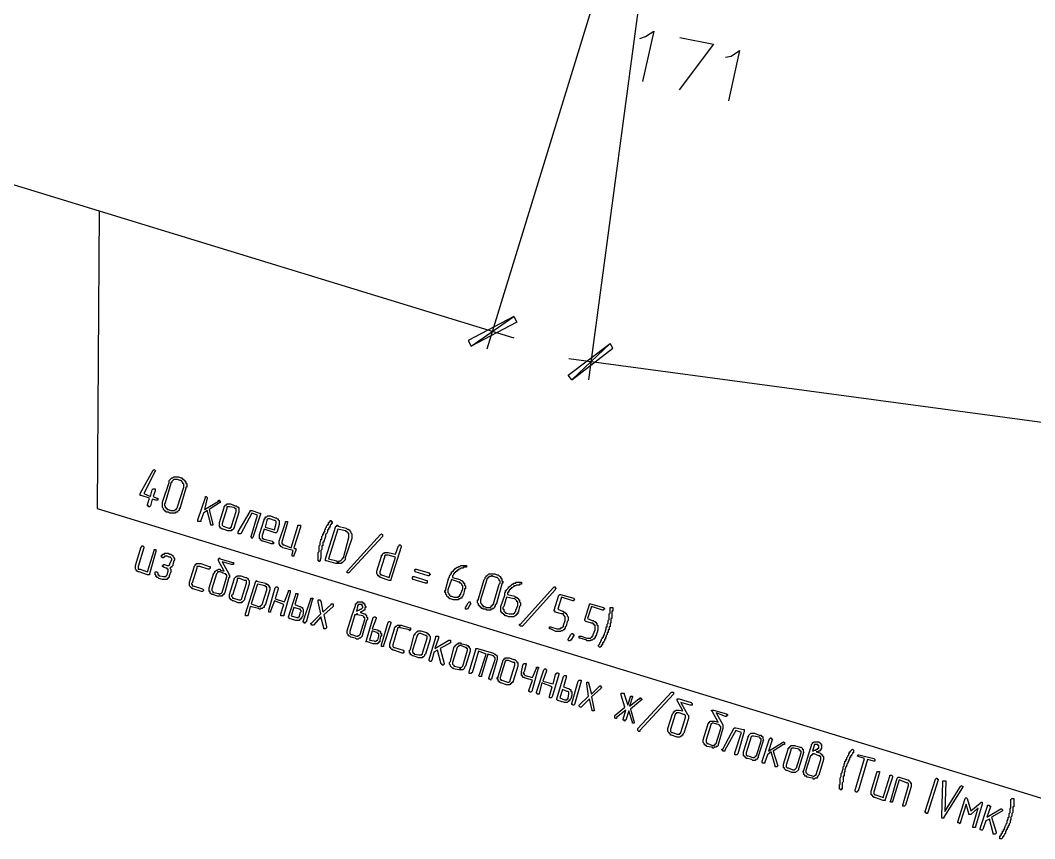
# Model space of a CAD drawing. Header units: millimetres. Extents: x 1 to 1188, y 1 to 840.
# Drawn here: x 512.2 to 581.3, y 437.3 to 493.1 of the extents above; entities that cross this region are included whole.
import ezdxf

# ---------------------------------------------------------------- set-up
doc = ezdxf.new("R2010")
doc.units = ezdxf.units.MM
doc.layers.add('GEOMETRY', color=7, linetype='Continuous')

msp = doc.modelspace()

# ---------------------------------------------------------------- linework, layer by layer
at = {"layer": 'GEOMETRY'}
for points in [[(556.584, 511.817), (543.948, 470.669)], [(556.648, 511.817), (550.869, 468.573)], [(554.363, 491.815), (554.743, 491.942), (555.315, 492.322), (554.553, 488.894)], [(557.093, 491.878), (559.379, 491.433), (557.029, 488.322)], [(560.204, 490.544), (560.585, 490.608), (561.156, 490.989), (560.394, 487.56)], [(489.339, 488.703), (545.79, 471.431)], [(517.532, 480.067), (517.405, 459.81), (583.635, 439.491)], [(549.535, 470.034), (691.078, 450.984)]]:
    msp.add_lwpolyline(points, dxfattribs=at)
for points in [[(542.678, 471.241), (542.869, 470.859), (545.79, 472.892)], [(542.678, 471.241), (542.869, 470.859), (545.79, 472.892)], [(542.869, 470.859), (545.79, 472.892), (545.98, 472.51)], [(542.869, 470.859), (545.79, 472.892), (545.98, 472.51)], [(552.33, 471.051), (549.727, 468.573), (549.472, 468.891)], [(552.33, 471.051), (549.727, 468.573), (549.472, 468.891)], [(552.52, 470.732), (552.33, 471.051), (549.727, 468.573)], [(552.52, 470.732), (552.33, 471.051), (549.727, 468.573)], [(521.215, 460.635), (521.469, 460.509), (521.532, 460.509), (521.532, 460.382), (521.406, 460.382), (521.152, 460.445), (521.025, 460.002), (520.96, 459.938), (520.897, 459.938), (520.897, 460.002), (520.834, 460.002), (520.834, 460.065), (520.96, 460.509), (520.39, 460.7), (520.327, 460.7), (520.327, 460.827), (521.215, 462.414), (521.279, 462.478), (521.406, 462.351), (521.342, 462.351), (520.58, 460.827), (521.025, 460.635), (521.152, 461.081), (521.215, 461.144), (521.342, 461.144), (521.342, 461.017)], [(523.056, 459.873), (523.056, 459.81), (522.993, 459.81), (522.993, 459.683), (522.93, 459.683), (522.866, 459.62), (522.866, 459.556), (522.739, 459.556), (522.739, 459.493), (522.358, 459.493), (522.231, 459.556), (522.104, 459.556), (522.104, 459.62), (522.041, 459.62), (522.041, 459.683), (521.977, 459.683), (521.914, 459.747), (521.914, 459.81), (521.851, 459.873), (521.851, 460.255), (522.294, 461.589), (522.294, 461.716), (522.485, 461.906), (522.548, 461.906), (522.613, 461.969), (522.93, 461.969), (523.12, 461.906), (523.183, 461.906), (523.183, 461.843), (523.247, 461.843), (523.373, 461.716), (523.373, 461.652), (523.438, 461.652), (523.438, 461.526), (523.502, 461.526), (523.502, 461.271), (523.438, 461.271), (523.438, 461.207)], [(522.866, 459.938), (523.31, 461.271), (523.31, 461.461), (523.247, 461.526), (523.247, 461.589), (523.12, 461.716), (523.056, 461.716), (522.866, 461.779), (522.613, 461.779), (522.548, 461.716), (522.485, 461.652), (522.485, 461.589), (522.421, 461.589), (522.421, 461.526), (522.041, 460.192), (521.977, 460.128), (521.977, 460.002), (522.041, 460.002), (522.041, 459.873), (522.104, 459.873), (522.104, 459.81), (522.168, 459.81), (522.168, 459.747), (522.231, 459.747), (522.421, 459.683), (522.676, 459.683), (522.739, 459.747), (522.803, 459.747), (522.803, 459.81), (522.866, 459.873)], [(525.026, 459.747), (525.279, 458.731), (525.279, 458.668), (525.152, 458.668), (525.152, 458.731), (524.898, 459.683), (524.644, 459.493), (524.454, 458.985), (524.454, 458.921), (524.264, 458.921), (524.264, 459.048), (524.771, 460.572), (524.771, 460.635), (524.834, 460.635), (524.898, 460.572), (524.898, 460.509), (524.707, 459.747), (525.66, 460.319), (525.66, 460.382), (525.723, 460.382), (525.723, 460.319), (525.788, 460.319), (525.788, 460.192), (525.723, 460.192)], [(526.74, 458.541), (526.74, 458.477), (526.677, 458.477), (526.677, 458.414), (526.613, 458.351), (526.548, 458.351), (526.548, 458.286), (526.295, 458.286), (525.978, 458.414), (525.914, 458.414), (525.851, 458.477), (525.788, 458.477), (525.788, 458.541), (525.723, 458.604), (525.723, 458.858), (526.041, 459.873), (526.041, 459.938), (526.168, 460.065), (526.231, 460.065), (526.231, 460.128), (526.485, 460.128), (526.803, 460.002), (526.867, 460.002), (526.93, 459.938), (526.994, 459.938), (526.994, 459.873), (527.057, 459.873), (527.057, 459.556)], [(526.548, 458.604), (526.867, 459.62), (526.867, 459.81), (526.803, 459.81), (526.74, 459.873), (526.422, 459.938), (526.231, 459.938), (526.231, 459.81), (525.914, 458.794), (525.914, 458.668), (525.978, 458.604), (526.358, 458.477), (526.485, 458.477), (526.485, 458.541), (526.548, 458.541)], [(528.009, 457.842), (527.946, 457.779), (527.946, 457.842), (527.882, 457.842), (527.882, 457.906), (528.327, 459.366), (527.946, 459.493), (527.184, 458.096), (526.994, 458.096), (526.994, 458.223), (527.819, 459.62), (527.819, 459.683), (527.946, 459.683), (528.454, 459.493), (528.518, 459.493), (528.518, 459.43)], [(528.771, 458.414), (528.644, 457.969), (528.644, 457.779), (528.708, 457.779), (528.771, 457.715), (529.343, 457.589), (529.343, 457.525), (529.406, 457.525), (529.406, 457.397), (529.28, 457.397), (528.708, 457.589), (528.644, 457.589), (528.581, 457.652), (528.518, 457.652), (528.518, 457.715), (528.454, 457.779), (528.454, 458.032), (528.771, 459.048), (528.771, 459.113), (528.835, 459.113), (528.835, 459.176), (528.898, 459.239), (528.963, 459.239), (529.026, 459.303), (529.216, 459.303), (529.533, 459.176), (529.597, 459.176), (529.66, 459.113), (529.723, 459.113), (529.723, 459.048), (529.788, 458.985), (529.788, 458.731), (529.66, 458.223), (529.597, 458.159), (529.533, 458.159)], [(528.835, 458.541), (529.47, 458.351), (529.597, 458.794), (529.597, 458.921), (529.533, 458.985), (529.47, 458.985), (529.153, 459.113), (529.026, 459.113), (528.963, 459.048), (528.963, 458.985)], [(530.614, 457.144), (531.057, 458.604), (531.057, 458.668), (531.248, 458.668), (531.248, 458.541), (530.804, 457.144), (530.867, 457.08), (530.931, 457.08), (530.931, 456.953), (530.804, 456.635), (530.804, 456.572), (530.677, 456.572), (530.677, 456.698), (530.74, 456.953), (530.042, 457.144), (529.978, 457.207), (529.915, 457.207), (529.915, 457.27), (529.852, 457.27), (529.852, 457.334), (529.788, 457.397), (529.788, 457.589), (530.232, 458.858), (530.232, 458.921), (530.359, 458.921), (530.359, 458.858), (529.978, 457.525), (529.978, 457.397), (530.042, 457.397), (530.042, 457.334), (530.105, 457.334)], [(532.581, 456.318), (532.581, 456.255), (532.518, 456.191), (532.518, 456.255), (532.455, 456.255), (532.455, 456.827), (532.518, 456.89), (532.518, 457.27), (532.581, 457.334), (532.581, 457.46), (532.645, 457.652), (532.645, 457.715), (532.708, 457.715), (532.708, 457.906), (532.772, 457.969), (532.772, 458.096), (532.835, 458.096), (532.835, 458.223), (532.898, 458.223), (532.898, 458.351), (532.963, 458.414), (532.963, 458.477), (533.027, 458.541), (533.027, 458.604), (533.09, 458.668), (533.09, 458.731), (533.153, 458.731), (533.153, 458.858), (533.217, 458.858), (533.217, 458.921), (533.28, 458.921), (533.28, 458.985), (533.344, 458.985), (533.344, 458.921), (533.407, 458.921), (533.407, 458.794), (533.344, 458.794), (533.344, 458.731), (533.28, 458.668), (533.28, 458.604), (533.217, 458.541), (533.217, 458.477), (533.153, 458.477), (533.153, 458.351), (533.09, 458.351), (533.09, 458.223), (533.027, 458.096), (532.963, 458.032), (532.963, 457.906), (532.898, 457.779), (532.835, 457.589), (532.835, 457.525), (532.772, 457.525), (532.772, 457.27), (532.708, 457.27), (532.708, 457.017), (532.645, 456.953), (532.645, 456.445)], [(534.296, 456.445), (534.296, 456.318), (534.106, 456.128), (534.042, 456.128), (534.042, 456.064), (533.66, 456.064), (533.027, 456.255), (532.963, 456.255), (532.963, 456.381), (533.66, 458.604), (533.725, 458.604), (533.725, 458.668), (533.789, 458.668), (533.789, 458.604), (534.359, 458.477), (534.423, 458.414), (534.486, 458.414), (534.551, 458.351), (534.614, 458.351), (534.614, 458.286), (534.677, 458.223), (534.677, 458.159), (534.741, 458.096), (534.741, 457.779)], [(534.169, 456.445), (534.551, 457.842), (534.551, 458.096), (534.486, 458.159), (534.423, 458.223), (534.359, 458.223), (534.359, 458.286), (534.296, 458.286), (533.789, 458.414), (533.153, 456.381), (533.725, 456.255), (533.725, 456.191), (533.852, 456.191), (533.915, 456.255), (533.979, 456.255), (534.106, 456.381), (534.106, 456.445)], [(536.835, 457.906), (534.551, 455.429), (534.423, 455.429), (534.423, 455.556), (536.709, 458.032), (536.772, 458.096), (536.835, 458.032)], [(520.96, 455.366), (520.96, 455.302), (520.834, 455.302), (520.263, 455.493), (520.198, 455.493), (520.135, 455.556), (520.072, 455.556), (520.072, 455.619), (520.008, 455.683), (520.008, 455.938), (520.39, 457.207), (520.453, 457.207), (520.453, 457.27), (520.517, 457.27), (520.58, 457.207), (520.58, 457.144), (520.198, 455.873), (520.198, 455.683), (520.327, 455.683), (520.834, 455.493), (521.279, 456.953), (521.279, 457.017), (521.406, 457.017), (521.406, 456.89)], [(522.358, 455.746), (522.421, 455.683), (522.421, 455.493), (522.294, 455.239), (522.294, 455.111), (522.231, 455.111), (522.231, 455.048), (522.168, 455.048), (522.168, 454.984), (521.851, 454.984), (521.596, 455.048), (521.532, 455.111), (521.469, 455.111), (521.469, 455.176), (521.406, 455.176), (521.406, 455.302), (521.342, 455.302), (521.342, 455.493), (521.469, 455.493), (521.532, 455.429), (521.532, 455.302), (521.596, 455.302), (521.596, 455.239), (521.659, 455.239), (521.914, 455.176), (522.104, 455.176), (522.104, 455.239), (522.168, 455.302), (522.231, 455.556), (522.231, 455.683), (522.168, 455.683), (522.168, 455.746), (522.104, 455.746), (521.914, 455.81), (521.851, 455.873), (521.851, 455.938), (521.914, 455.938), (521.914, 456.001), (521.977, 456.001), (522.168, 455.938), (522.294, 455.938), (522.358, 456.001), (522.358, 456.064), (522.485, 456.318), (522.485, 456.381), (522.421, 456.445), (522.421, 456.508), (522.294, 456.508), (522.168, 456.572), (521.977, 456.572), (521.977, 456.508), (521.914, 456.508), (521.914, 456.445), (521.851, 456.445), (521.851, 456.508), (521.786, 456.508), (521.786, 456.635), (521.851, 456.635), (521.851, 456.698), (521.977, 456.698), (521.977, 456.763), (522.231, 456.763), (522.358, 456.698), (522.421, 456.698), (522.485, 456.635), (522.548, 456.635), (522.548, 456.572), (522.613, 456.508), (522.613, 456.445), (522.676, 456.381), (522.676, 456.318), (522.613, 456.255), (522.548, 456.001), (522.548, 455.938), (522.485, 455.873), (522.485, 455.81), (522.421, 455.81)], [(537.726, 456.698), (537.916, 457.27), (537.979, 457.27), (537.979, 457.334), (538.043, 457.334), (538.106, 457.27), (538.106, 457.207), (537.407, 454.984), (537.407, 454.921), (537.281, 454.921), (536.709, 455.111), (536.645, 455.176), (536.582, 455.176), (536.582, 455.239), (536.519, 455.239), (536.519, 455.302), (536.455, 455.366), (536.455, 455.556), (536.772, 456.572), (536.772, 456.635), (536.835, 456.635), (536.835, 456.698), (536.9, 456.763), (536.964, 456.763), (536.964, 456.827), (537.217, 456.827)], [(524.517, 454.159), (523.945, 454.35), (523.882, 454.35), (523.882, 454.414), (523.819, 454.414), (523.692, 454.54), (523.692, 454.794), (524.009, 455.81), (524.009, 455.873), (524.072, 455.938), (524.072, 456.001), (524.135, 456.001), (524.135, 456.064), (524.454, 456.064), (525.026, 455.873), (525.089, 455.873), (525.089, 455.746), (525.026, 455.683), (524.961, 455.683), (524.39, 455.873), (524.2, 455.873), (524.2, 455.746), (523.882, 454.731), (523.819, 454.731), (523.819, 454.667), (523.882, 454.667), (523.882, 454.54), (523.945, 454.54), (524.581, 454.35), (524.644, 454.285), (524.644, 454.222), (524.581, 454.159)], [(526.358, 455.366), (526.358, 455.302), (526.422, 455.302), (526.422, 455.111), (526.358, 455.111), (526.105, 454.095), (526.041, 454.032), (526.041, 453.969), (525.978, 453.969), (525.978, 453.905), (525.914, 453.905), (525.914, 453.842), (525.596, 453.842), (525.279, 453.969), (525.216, 453.969), (525.152, 454.032), (525.089, 454.032), (525.089, 454.159), (525.026, 454.159), (525.026, 454.414), (525.343, 455.429), (525.406, 455.429), (525.406, 455.556), (525.469, 455.556), (525.533, 455.619), (525.596, 455.619), (525.66, 455.683), (525.788, 455.683), (525.788, 455.619), (526.041, 455.556), (525.66, 456.255), (525.66, 456.381), (525.723, 456.445), (525.723, 456.381), (525.788, 456.381), (526.613, 456.128), (526.677, 456.128), (526.677, 456.001), (526.548, 456.001), (525.914, 456.191)], [(537.726, 456.508), (537.217, 456.635), (537.027, 456.635), (536.964, 456.572), (536.964, 456.508), (536.645, 455.493), (536.645, 455.366), (536.709, 455.366), (536.709, 455.302), (536.772, 455.302), (537.281, 455.111)], [(525.914, 454.095), (526.231, 455.176), (526.231, 455.302), (526.168, 455.302), (526.168, 455.366), (526.105, 455.366), (525.788, 455.493), (525.596, 455.493), (525.596, 455.429), (525.533, 455.366), (525.216, 454.35), (525.216, 454.222), (525.279, 454.159), (525.279, 454.095), (525.343, 454.095), (525.66, 454.032), (525.723, 453.969), (525.788, 454.032), (525.851, 454.032)], [(539.947, 455.239), (539.058, 455.493), (539.058, 455.556), (538.995, 455.619), (539.058, 455.619), (539.058, 455.683), (539.122, 455.683), (540.01, 455.429), (540.01, 455.366), (540.075, 455.366), (540.075, 455.302), (540.01, 455.302), (540.01, 455.239)], [(541.344, 455.111), (541.408, 455.111), (541.408, 455.239), (541.471, 455.302), (541.471, 455.366), (541.535, 455.366), (541.535, 455.493), (541.598, 455.493), (541.598, 455.556), (541.663, 455.556), (541.663, 455.619), (541.726, 455.619), (541.726, 455.683), (541.789, 455.683), (541.789, 455.746), (541.853, 455.746), (541.916, 455.81), (541.98, 455.81), (542.043, 455.873), (542.106, 455.873), (542.17, 455.938), (542.552, 455.938), (542.552, 455.81), (542.36, 455.81), (542.297, 455.746), (542.17, 455.746), (542.106, 455.683), (542.043, 455.683), (541.98, 455.619), (541.916, 455.619), (541.916, 455.556), (541.853, 455.556), (541.853, 455.493), (541.789, 455.493), (541.789, 455.429), (541.726, 455.429), (541.726, 455.366), (541.663, 455.366), (541.663, 455.302), (541.598, 455.239), (541.598, 455.111), (542.106, 454.984), (542.17, 454.921), (542.233, 454.921), (542.297, 454.857), (542.297, 454.794), (542.36, 454.794), (542.36, 454.731), (542.423, 454.731), (542.423, 454.604), (542.488, 454.54), (542.488, 454.35), (542.423, 454.35), (542.423, 454.285), (542.36, 453.969), (542.297, 453.905), (542.297, 453.842), (542.233, 453.778), (542.233, 453.715), (542.17, 453.715), (542.106, 453.652), (542.043, 453.652), (541.98, 453.588), (541.663, 453.588), (541.471, 453.652), (541.408, 453.652), (541.408, 453.715), (541.344, 453.715), (541.344, 453.778), (541.281, 453.778), (541.218, 453.842), (541.218, 453.905), (541.154, 453.969), (541.154, 454.095), (541.091, 454.095), (541.091, 454.222), (541.154, 454.222), (541.154, 454.35)], [(544.583, 453.27), (544.519, 453.27), (544.519, 453.143), (544.456, 453.143), (544.456, 453.08), (544.393, 453.016), (544.329, 453.016), (544.329, 452.953), (544.202, 452.953), (544.202, 452.889), (543.948, 452.889), (543.884, 452.953), (543.694, 452.953), (543.694, 453.016), (543.567, 453.016), (543.567, 453.08), (543.504, 453.08), (543.504, 453.143), (543.44, 453.143), (543.44, 453.206), (543.377, 453.206), (543.377, 453.333), (543.314, 453.397), (543.314, 453.588), (543.377, 453.588), (543.377, 453.652), (543.757, 454.984), (543.821, 455.048), (543.821, 455.111), (543.884, 455.176), (543.884, 455.239), (543.948, 455.239), (544.011, 455.302), (544.076, 455.366), (544.456, 455.366), (544.646, 455.302), (544.71, 455.302), (544.773, 455.239), (544.838, 455.176), (544.901, 455.111), (544.901, 455.048), (544.964, 455.048), (544.964, 454.857), (545.028, 454.857), (545.028, 454.731), (544.964, 454.731), (544.964, 454.667)], [(527.439, 453.652), (527.439, 453.588), (527.375, 453.523), (527.31, 453.46), (527.247, 453.46), (527.247, 453.397), (526.994, 453.397), (526.677, 453.523), (526.613, 453.523), (526.548, 453.588), (526.485, 453.588), (526.485, 453.652), (526.422, 453.715), (526.422, 453.969), (526.74, 454.984), (526.74, 455.048), (526.803, 455.111), (526.867, 455.176), (526.93, 455.176), (526.93, 455.239), (527.184, 455.239), (527.502, 455.111), (527.565, 455.111), (527.629, 455.048), (527.692, 455.048), (527.692, 454.984), (527.756, 454.921), (527.756, 454.667)], [(527.247, 453.715), (527.565, 454.731), (527.565, 454.921), (527.439, 454.921), (527.12, 455.048), (526.93, 455.048), (526.93, 454.921), (526.613, 453.905), (526.548, 453.905), (526.548, 453.842), (526.613, 453.778), (526.613, 453.715), (526.677, 453.715), (527.057, 453.588), (527.184, 453.588), (527.247, 453.652)], [(527.819, 453.143), (527.692, 452.571), (527.629, 452.508), (527.502, 452.508), (527.502, 452.635), (528.201, 454.857), (528.264, 454.921), (528.264, 454.857), (528.898, 454.731), (528.898, 454.667), (529.026, 454.667), (529.026, 454.604), (529.089, 454.604), (529.089, 454.477), (529.153, 454.477), (529.153, 454.285), (528.835, 453.206), (528.771, 453.206), (528.771, 453.08), (528.708, 453.08), (528.644, 453.016), (528.518, 453.016), (528.518, 452.953), (528.454, 452.953), (528.391, 453.016)], [(527.882, 453.333), (528.391, 453.143), (528.518, 453.143), (528.518, 453.206), (528.581, 453.206), (528.644, 453.27), (528.963, 454.285), (528.963, 454.477), (528.898, 454.477), (528.835, 454.54), (528.327, 454.667)], [(539.757, 454.731), (538.931, 454.984), (538.868, 455.048), (538.868, 455.111), (538.931, 455.176), (538.995, 455.176), (539.82, 454.921), (539.884, 454.921), (539.884, 454.731)], [(541.535, 454.984), (541.281, 454.285), (541.281, 454.095), (541.344, 454.032), (541.344, 453.969), (541.408, 453.969), (541.408, 453.905), (541.471, 453.842), (541.535, 453.842), (541.726, 453.778), (541.98, 453.778), (542.043, 453.842), (542.106, 453.842), (542.106, 453.969), (542.17, 453.969), (542.17, 454.032), (542.297, 454.35), (542.297, 454.54), (542.233, 454.604), (542.233, 454.667), (542.17, 454.731), (542.106, 454.731), (542.106, 454.794), (542.043, 454.794)], [(544.393, 453.333), (544.773, 454.667), (544.838, 454.731), (544.838, 454.857), (544.773, 454.921), (544.773, 454.984), (544.646, 455.111), (544.583, 455.111), (544.393, 455.176), (544.329, 455.176), (544.329, 455.239), (544.266, 455.239), (544.202, 455.176), (544.076, 455.176), (544.076, 455.111), (544.011, 455.111), (544.011, 455.048), (543.948, 455.048), (543.948, 454.984), (543.504, 453.588), (543.504, 453.397), (543.567, 453.333), (543.567, 453.27), (543.631, 453.27), (543.631, 453.206), (543.694, 453.206), (543.694, 453.143), (543.757, 453.143), (543.948, 453.08), (544.202, 453.08), (544.202, 453.143), (544.266, 453.143), (544.266, 453.206), (544.329, 453.206), (544.329, 453.27), (544.393, 453.27)], [(545.155, 453.905), (545.155, 454.095), (545.218, 454.095), (545.218, 454.222), (545.281, 454.222), (545.281, 454.285), (545.345, 454.35), (545.408, 454.414), (545.408, 454.477), (545.472, 454.477), (545.598, 454.604), (545.663, 454.667), (545.727, 454.667), (545.79, 454.731), (545.917, 454.731), (545.917, 454.794), (546.297, 454.794), (546.297, 454.667), (546.17, 454.667), (546.17, 454.604), (545.98, 454.604), (545.917, 454.54), (545.79, 454.54), (545.79, 454.477), (545.727, 454.477), (545.663, 454.414), (545.598, 454.414), (545.598, 454.35), (545.535, 454.35), (545.535, 454.285), (545.472, 454.285), (545.472, 454.222), (545.408, 454.159), (545.408, 454.095), (545.345, 454.095), (545.345, 453.969), (545.853, 453.842), (545.853, 453.778), (545.98, 453.778), (545.98, 453.715), (546.044, 453.715), (546.107, 453.652), (546.107, 453.588), (546.17, 453.588), (546.17, 453.46), (546.234, 453.397), (546.234, 453.206), (546.17, 453.143), (546.107, 452.826), (546.107, 452.763), (546.044, 452.763), (546.044, 452.635), (545.98, 452.635), (545.98, 452.571), (545.917, 452.571), (545.917, 452.508), (545.853, 452.508), (545.79, 452.444), (545.408, 452.444), (545.281, 452.508), (545.155, 452.508), (545.155, 452.571), (545.091, 452.571), (545.091, 452.635), (545.028, 452.635), (545.028, 452.698), (544.964, 452.698), (544.964, 452.763), (544.901, 452.763), (544.901, 453.143)], [(530.169, 453.46), (530.422, 454.159), (530.422, 454.222), (530.55, 454.222), (530.55, 454.095), (530.105, 452.571), (530.105, 452.508), (529.915, 452.508), (529.915, 452.635), (530.105, 453.27), (529.47, 453.523), (529.216, 452.826), (529.216, 452.763), (529.089, 452.763), (529.089, 452.889), (529.533, 454.414), (529.597, 454.477), (529.66, 454.477), (529.723, 454.414), (529.723, 454.35), (529.533, 453.652)], [(530.867, 453.27), (531.184, 453.143), (531.248, 453.143), (531.311, 453.08), (531.376, 453.08), (531.376, 453.016), (531.439, 452.953), (531.439, 452.698), (531.376, 452.444), (531.311, 452.381), (531.311, 452.318), (531.248, 452.318), (531.248, 452.254), (531.184, 452.254), (531.184, 452.191), (530.931, 452.191), (530.485, 452.318), (530.485, 452.381), (530.422, 452.381), (530.422, 452.444), (530.931, 453.969), (530.931, 454.032), (531.057, 454.032), (531.057, 453.969)], [(548.583, 454.285), (546.36, 451.809), (546.234, 451.809), (546.17, 451.873), (546.17, 451.936), (546.234, 451.936), (548.456, 454.414), (548.52, 454.477), (548.583, 454.477), (548.583, 454.414), (548.647, 454.414), (548.647, 454.35), (548.583, 454.35)], [(549.345, 451.809), (549.282, 451.746), (549.282, 451.682), (549.219, 451.619), (549.219, 451.556), (549.155, 451.556), (549.092, 451.492), (549.028, 451.492), (548.965, 451.429), (548.647, 451.429), (548.266, 451.619), (548.203, 451.619), (548.203, 451.746), (548.266, 451.746), (548.71, 451.619), (548.965, 451.619), (548.965, 451.682), (549.028, 451.682), (549.155, 451.809), (549.155, 451.873), (549.282, 452.191), (549.282, 452.444), (549.155, 452.571), (549.155, 452.635), (549.028, 452.635), (548.583, 452.763), (548.583, 452.826), (548.52, 452.826), (548.52, 452.889), (548.838, 453.905), (548.902, 453.969), (548.965, 453.969), (549.854, 453.715), (549.854, 453.652), (549.917, 453.652), (549.854, 453.588), (549.854, 453.523), (549.79, 453.523), (549.028, 453.778), (548.773, 452.953), (549.092, 452.826), (549.155, 452.826), (549.155, 452.763), (549.219, 452.763), (549.282, 452.698), (549.345, 452.698), (549.345, 452.635), (549.409, 452.571), (549.409, 452.508), (549.472, 452.444), (549.472, 452.191), (549.409, 452.127)], [(531.629, 452.064), (531.566, 452.064), (531.566, 452.001), (531.502, 452.001), (531.502, 452.064), (531.439, 452.064), (531.439, 452.127), (531.946, 453.652), (531.946, 453.715), (532.073, 453.715), (532.138, 453.652), (532.073, 453.652)], [(532.835, 452.571), (533.027, 451.746), (533.027, 451.682), (532.963, 451.619), (532.835, 451.619), (532.835, 451.682), (532.645, 452.444), (532.138, 451.873), (532.01, 451.873), (532.01, 451.936), (531.946, 451.936), (531.946, 452.001), (532.01, 452.001), (532.645, 452.635), (532.455, 453.46), (532.455, 453.588), (532.581, 453.588), (532.581, 453.523), (532.645, 453.523), (532.772, 452.763), (533.344, 453.27), (533.344, 453.333), (533.47, 453.333), (533.47, 453.143)], [(535.313, 452.763), (535.566, 452.635), (535.63, 452.635), (535.756, 452.508), (535.756, 452.444), (535.82, 452.381), (535.82, 452.254), (535.756, 452.191), (535.439, 451.175), (535.439, 451.11), (535.313, 450.984), (535.248, 450.984), (535.185, 450.92), (535.058, 450.92), (534.994, 450.984), (534.677, 451.047), (534.614, 451.11), (534.551, 451.11), (534.551, 451.175), (534.486, 451.175), (534.486, 451.239), (534.423, 451.302), (534.423, 451.492), (534.741, 452.508), (534.994, 453.206), (534.994, 453.333), (535.058, 453.333), (535.058, 453.397), (535.121, 453.397), (535.121, 453.46), (535.439, 453.46), (535.503, 453.397), (535.566, 453.397), (535.566, 453.333), (535.63, 453.333), (535.63, 453.206), (535.693, 453.143), (535.693, 453.08), (535.63, 453.08), (535.63, 452.889), (535.566, 452.889), (535.503, 452.826), (535.439, 452.826), (535.376, 452.763)], [(535.058, 452.826), (535.185, 452.889), (535.248, 452.889), (535.313, 452.953), (535.376, 452.953), (535.503, 453.08), (535.503, 453.143), (535.439, 453.206), (535.439, 453.27), (535.185, 453.27), (535.185, 453.206), (535.121, 453.206), (535.121, 453.143)], [(542.615, 452.953), (542.488, 452.953), (542.488, 453.08), (542.678, 453.397), (542.742, 453.46), (542.805, 453.46), (542.805, 453.397), (542.869, 453.333), (542.805, 453.27)], [(545.281, 453.778), (545.091, 453.143), (545.028, 453.08), (545.028, 452.953), (545.091, 452.953), (545.091, 452.826), (545.155, 452.763), (545.218, 452.763), (545.218, 452.698), (545.281, 452.698), (545.472, 452.635), (545.79, 452.635), (545.79, 452.698), (545.853, 452.698), (545.853, 452.763), (545.917, 452.826), (545.917, 452.889), (546.044, 453.206), (546.044, 453.46), (545.98, 453.46), (545.98, 453.523), (545.917, 453.588), (545.853, 453.652), (545.79, 453.652)], [(551.378, 451.175), (551.378, 451.11), (551.314, 451.11), (551.314, 450.984), (551.251, 450.984), (551.251, 450.92), (551.188, 450.92), (551.123, 450.857), (550.996, 450.857), (550.996, 450.794), (550.743, 450.794), (550.743, 450.857), (550.298, 450.984), (550.234, 450.984), (550.234, 451.11), (550.361, 451.11), (550.743, 450.984), (550.996, 450.984), (551.06, 451.047), (551.123, 451.047), (551.123, 451.11), (551.188, 451.175), (551.188, 451.239), (551.314, 451.556), (551.314, 451.873), (551.251, 451.873), (551.251, 451.936), (551.188, 451.936), (551.188, 452.001), (551.06, 452.001), (550.679, 452.127), (550.616, 452.191), (550.616, 452.254), (550.933, 453.27), (550.933, 453.333), (550.996, 453.333), (551.885, 453.08), (551.948, 453.016), (551.948, 452.953), (551.885, 452.953), (551.885, 452.889), (551.822, 452.889), (551.06, 453.143), (550.806, 452.318), (551.123, 452.191), (551.188, 452.191), (551.251, 452.127), (551.314, 452.127), (551.314, 452.064), (551.378, 452.064), (551.378, 452.001), (551.441, 452.001), (551.441, 451.873), (551.505, 451.873), (551.505, 451.556)], [(530.804, 453.08), (530.614, 452.508), (530.994, 452.381), (531.121, 452.381), (531.121, 452.444), (531.184, 452.444), (531.184, 452.508), (531.248, 452.763), (531.311, 452.826), (531.248, 452.889), (531.248, 452.953), (531.184, 452.953)], [(535.313, 451.239), (535.63, 452.254), (535.63, 452.381), (535.566, 452.381), (535.566, 452.444), (535.503, 452.508), (535.121, 452.571), (535.121, 452.635), (535.058, 452.635), (535.058, 452.571), (534.931, 452.571), (534.931, 452.508), (534.614, 451.429), (534.614, 451.302), (534.677, 451.239), (534.741, 451.239), (535.058, 451.11), (535.185, 451.11), (535.185, 451.175), (535.248, 451.175)], [(551.695, 450.413), (551.631, 450.348), (551.568, 450.413), (551.505, 450.477), (551.568, 450.477), (551.568, 450.54), (551.631, 450.603), (551.631, 450.667), (551.695, 450.73), (551.695, 450.794), (551.758, 450.857), (551.758, 450.92), (551.822, 450.984), (551.822, 451.047), (551.885, 451.047), (551.885, 451.11), (551.948, 451.239), (551.948, 451.302), (552.013, 451.429), (552.013, 451.492), (552.077, 451.619), (552.077, 451.746), (552.14, 451.746), (552.14, 451.936), (552.203, 452.001), (552.203, 452.191), (552.267, 452.254), (552.267, 452.635), (552.33, 452.698), (552.33, 453.08), (552.52, 453.08), (552.52, 452.826), (552.457, 452.826), (552.457, 452.318), (552.394, 452.318), (552.394, 452.001), (552.33, 452.001), (552.33, 451.746), (552.267, 451.746), (552.267, 451.556), (552.203, 451.556), (552.203, 451.365), (552.14, 451.365), (552.14, 451.239), (552.077, 451.175), (552.077, 451.047), (552.013, 451.047), (552.013, 450.92), (551.948, 450.92), (551.948, 450.794), (551.885, 450.73), (551.885, 450.667), (551.822, 450.667), (551.822, 450.54), (551.758, 450.54), (551.758, 450.477)], [(536.138, 451.619), (536.519, 451.556), (536.519, 451.492), (536.645, 451.492), (536.645, 451.429), (536.709, 451.429), (536.709, 451.302), (536.772, 451.302), (536.772, 451.11), (536.709, 451.11), (536.645, 450.857), (536.645, 450.73), (536.582, 450.73), (536.582, 450.667), (536.519, 450.667), (536.519, 450.603), (536.202, 450.603), (535.82, 450.73), (535.756, 450.73), (535.693, 450.794), (535.756, 450.794), (535.756, 450.857), (536.202, 452.381), (536.265, 452.444), (536.328, 452.444), (536.392, 452.381), (536.392, 452.318)], [(536.9, 450.477), (536.9, 450.413), (536.772, 450.413), (536.772, 450.54), (537.217, 452.064), (537.281, 452.127), (537.344, 452.127), (537.407, 452.064), (537.407, 452.001)], [(538.169, 449.968), (537.598, 450.158), (537.534, 450.158), (537.534, 450.222), (537.471, 450.222), (537.407, 450.285), (537.407, 450.348), (537.344, 450.348), (537.344, 450.603), (537.661, 451.619), (537.661, 451.682), (537.726, 451.746), (537.726, 451.809), (537.789, 451.809), (537.852, 451.873), (538.106, 451.873), (538.678, 451.682), (538.741, 451.682), (538.741, 451.556), (538.678, 451.492), (538.678, 451.556), (538.043, 451.682), (538.043, 451.746), (537.979, 451.746), (537.916, 451.682), (537.852, 451.682), (537.852, 451.619), (537.534, 450.54), (537.534, 450.413), (537.598, 450.348), (537.661, 450.348), (538.233, 450.158), (538.296, 450.095), (538.296, 450.031), (538.233, 449.968)], [(536.138, 451.492), (535.947, 450.857), (536.265, 450.794), (536.328, 450.73), (536.392, 450.794), (536.455, 450.794), (536.455, 450.857), (536.519, 450.857), (536.582, 451.11), (536.582, 451.302), (536.519, 451.302), (536.455, 451.365)], [(539.757, 449.905), (539.694, 449.841), (539.694, 449.778), (539.63, 449.714), (539.567, 449.714), (539.567, 449.651), (539.313, 449.651), (538.931, 449.778), (538.868, 449.778), (538.805, 449.841), (538.741, 449.841), (538.741, 449.968), (538.678, 449.968), (538.678, 450.158), (538.741, 450.222), (538.995, 451.239), (539.058, 451.239), (539.058, 451.302), (539.185, 451.429), (539.248, 451.429), (539.248, 451.492), (539.44, 451.492), (539.82, 451.365), (539.884, 451.302), (539.947, 451.302), (539.947, 451.239), (540.01, 451.239), (540.01, 451.175), (540.075, 451.11), (540.075, 450.92)], [(539.567, 449.968), (539.884, 450.984), (539.884, 451.11), (539.82, 451.11), (539.82, 451.175), (539.757, 451.175), (539.44, 451.302), (539.313, 451.302), (539.248, 451.239), (539.185, 451.175), (538.868, 450.158), (538.868, 450.031), (538.931, 449.968), (538.995, 449.968), (538.995, 449.905), (539.313, 449.841), (539.503, 449.841), (539.503, 449.905), (539.567, 449.905)], [(549.664, 450.857), (549.6, 450.794), (549.535, 450.794), (549.472, 450.857), (549.472, 450.92), (549.664, 451.239), (549.727, 451.302), (549.79, 451.302), (549.79, 451.239), (549.854, 451.239), (549.854, 451.175)], [(540.773, 450.285), (541.027, 449.269), (541.027, 449.206), (540.964, 449.143), (540.901, 449.143), (540.901, 449.206), (540.836, 449.206), (540.582, 450.158), (540.329, 450.031), (540.202, 449.46), (540.139, 449.46), (540.139, 449.396), (540.075, 449.396), (540.01, 449.46), (540.01, 449.523), (540.456, 451.047), (540.456, 451.11), (540.646, 451.11), (540.646, 450.984), (540.392, 450.285), (541.344, 450.857), (541.471, 450.857), (541.471, 450.667)], [(542.488, 449.079), (542.423, 449.016), (542.423, 448.952), (542.297, 448.826), (542.043, 448.826), (541.663, 448.889), (541.663, 448.952), (541.598, 448.952), (541.471, 449.079), (541.471, 449.143), (541.408, 449.206), (541.408, 449.333), (541.471, 449.396), (541.726, 450.413), (541.789, 450.413), (541.789, 450.477), (541.916, 450.603), (541.98, 450.603), (542.043, 450.667), (542.17, 450.667), (542.17, 450.603), (542.233, 450.603), (542.552, 450.54), (542.615, 450.477), (542.678, 450.477), (542.678, 450.413), (542.742, 450.413), (542.742, 450.348), (542.805, 450.285), (542.805, 450.095)], [(542.297, 449.079), (542.615, 450.158), (542.615, 450.285), (542.552, 450.285), (542.552, 450.348), (542.488, 450.348), (542.17, 450.477), (542.043, 450.477), (542.043, 450.413), (541.98, 450.413), (541.916, 450.348), (541.598, 449.333), (541.598, 449.206), (541.663, 449.143), (541.726, 449.079), (542.043, 449.016), (542.106, 448.952), (542.17, 448.952), (542.17, 449.016), (542.233, 449.016)], [(543.884, 449.905), (543.377, 450.095), (542.932, 448.634), (542.869, 448.634), (542.869, 448.571), (542.742, 448.571), (542.742, 448.698), (543.185, 450.222), (543.185, 450.285), (543.314, 450.285), (544.393, 449.968), (544.456, 449.905), (544.519, 449.905), (544.646, 449.778), (544.646, 449.523), (544.266, 448.19), (544.202, 448.19), (544.202, 448.127), (544.139, 448.19), (544.076, 448.19), (544.076, 448.254), (544.519, 449.523), (544.519, 449.651), (544.393, 449.778), (544.011, 449.905), (543.567, 448.444), (543.567, 448.381), (543.44, 448.381), (543.377, 448.444), (543.44, 448.507)], [(545.727, 448.064), (545.727, 448), (545.663, 448), (545.663, 447.935), (545.598, 447.935), (545.598, 447.872), (545.535, 447.872), (545.535, 447.809), (545.281, 447.809), (544.901, 447.935), (544.838, 447.935), (544.838, 448), (544.773, 448), (544.773, 448.064), (544.71, 448.064), (544.71, 448.19), (544.646, 448.19), (544.646, 448.317), (544.71, 448.317), (544.71, 448.381), (545.028, 449.396), (545.028, 449.46), (545.091, 449.523), (545.091, 449.588), (545.155, 449.588), (545.218, 449.651), (545.472, 449.651), (545.79, 449.523), (545.853, 449.523), (545.98, 449.396), (545.98, 449.333), (546.044, 449.333), (546.044, 449.079)], [(545.535, 448.127), (545.853, 449.143), (545.853, 449.333), (545.727, 449.333), (545.408, 449.46), (545.218, 449.46), (545.218, 449.396), (545.155, 449.396), (545.155, 449.333), (544.838, 448.317), (544.838, 448.19), (544.901, 448.19), (544.901, 448.127), (544.964, 448.127), (545.345, 448), (545.472, 448), (545.535, 448.064)], [(547.059, 448.317), (547.314, 448.952), (547.314, 449.016), (547.441, 449.016), (547.504, 448.952), (547.441, 448.952), (546.996, 447.365), (546.932, 447.302), (546.869, 447.302), (546.869, 447.365), (546.806, 447.365), (546.806, 447.428), (547.059, 448.127), (546.552, 448.254), (546.489, 448.317), (546.425, 448.317), (546.36, 448.381), (546.36, 448.444), (546.297, 448.444), (546.297, 448.698), (546.425, 449.206), (546.489, 449.269), (546.615, 449.269), (546.615, 449.206), (546.489, 448.698), (546.425, 448.634), (546.425, 448.571), (546.489, 448.571), (546.489, 448.507), (546.552, 448.444)], [(548.456, 447.872), (548.647, 448.571), (548.71, 448.571), (548.71, 448.634), (548.773, 448.634), (548.838, 448.571), (548.838, 448.507), (548.393, 446.983), (548.33, 446.92), (548.203, 446.92), (548.203, 447.047), (548.393, 447.682), (547.694, 447.935), (547.504, 447.238), (547.504, 447.173), (547.377, 447.173), (547.377, 447.238), (547.314, 447.238), (547.314, 447.302), (547.821, 448.826), (547.885, 448.889), (547.948, 448.889), (547.948, 448.826), (548.013, 448.826), (548.013, 448.761), (547.758, 448.064)], [(549.155, 447.682), (549.472, 447.555), (549.535, 447.555), (549.6, 447.492), (549.664, 447.492), (549.664, 447.365), (549.727, 447.365), (549.727, 447.11), (549.664, 446.856), (549.6, 446.793), (549.6, 446.73), (549.535, 446.73), (549.535, 446.666), (549.472, 446.666), (549.409, 446.603), (549.219, 446.603), (548.773, 446.73), (548.71, 446.793), (548.71, 446.856), (549.155, 448.381), (549.219, 448.444), (549.345, 448.444), (549.345, 448.317)], [(549.917, 446.476), (549.854, 446.413), (549.79, 446.413), (549.79, 446.476), (549.727, 446.476), (549.727, 446.539), (550.171, 448.064), (550.234, 448.127), (550.361, 448.127), (550.361, 448.064)], [(551.06, 446.983), (551.251, 446.094), (551.251, 446.031), (551.123, 446.031), (551.123, 446.094), (550.933, 446.856), (550.361, 446.285), (550.298, 446.285), (550.234, 446.348), (550.234, 446.413), (550.869, 447.047), (550.743, 447.872), (550.743, 448), (550.869, 448), (550.869, 447.935), (551.06, 447.173), (551.631, 447.745), (551.695, 447.745), (551.695, 447.682), (551.758, 447.682), (551.758, 447.619), (551.695, 447.619), (551.695, 447.555)], [(549.092, 447.492), (548.902, 446.92), (549.219, 446.793), (549.409, 446.793), (549.409, 446.856), (549.472, 446.856), (549.472, 446.92), (549.535, 447.173), (549.535, 447.302), (549.472, 447.365), (549.409, 447.365)], [(553.664, 446.348), (554.298, 446.856), (554.363, 446.856), (554.363, 446.92), (554.426, 446.92), (554.426, 446.856), (554.489, 446.856), (554.489, 446.793), (554.426, 446.73), (553.727, 446.158), (553.981, 445.269), (553.981, 445.206), (553.854, 445.206), (553.854, 445.269), (553.601, 446.031), (553.409, 445.396), (553.346, 445.396), (553.346, 445.332), (553.282, 445.396), (553.219, 445.396), (553.219, 445.459), (553.409, 446.094), (552.775, 445.586), (552.775, 445.523), (552.71, 445.523), (552.647, 445.586), (552.647, 445.714), (553.346, 446.285), (553.092, 447.11), (553.092, 447.238), (553.282, 447.238), (553.282, 447.173), (553.536, 446.413), (553.727, 446.983), (553.727, 447.047), (553.854, 447.047), (553.854, 446.983)], [(556.648, 447.173), (554.363, 444.697), (554.363, 444.634), (554.298, 444.634), (554.235, 444.697), (554.235, 444.825), (556.521, 447.302), (556.648, 447.302)], [(557.601, 445.777), (557.664, 445.714), (557.664, 445.523), (557.346, 444.507), (557.283, 444.444), (557.283, 444.38), (557.219, 444.38), (557.219, 444.317), (557.156, 444.317), (557.093, 444.253), (556.902, 444.253), (556.521, 444.38), (556.457, 444.38), (556.457, 444.444), (556.394, 444.444), (556.394, 444.507), (556.331, 444.507), (556.331, 444.57), (556.267, 444.634), (556.267, 444.825), (556.584, 445.841), (556.648, 445.904), (556.648, 445.968), (556.711, 445.968), (556.711, 446.031), (556.776, 446.031), (556.839, 446.094), (557.029, 446.094), (557.283, 446.031), (556.902, 446.73), (556.902, 446.856), (557.029, 446.856), (557.855, 446.603), (557.918, 446.539), (557.918, 446.413), (557.791, 446.413), (557.156, 446.603)], [(557.156, 444.57), (557.473, 445.586), (557.473, 445.714), (557.41, 445.777), (557.346, 445.777), (557.029, 445.904), (556.839, 445.904), (556.839, 445.841), (556.776, 445.841), (556.776, 445.777), (556.457, 444.76), (556.457, 444.634), (556.521, 444.57), (556.584, 444.57), (556.902, 444.444), (557.093, 444.444), (557.093, 444.507), (557.156, 444.507)], [(560.014, 445.079), (560.014, 444.825), (559.696, 443.745), (559.696, 443.681), (559.632, 443.618), (559.569, 443.618), (559.569, 443.555), (559.442, 443.555), (559.379, 443.491), (559.315, 443.491), (559.315, 443.555), (559.252, 443.555), (558.934, 443.618), (558.87, 443.681), (558.807, 443.681), (558.807, 443.745), (558.744, 443.745), (558.744, 443.808), (558.68, 443.872), (558.68, 444.063), (558.997, 445.079), (558.997, 445.142), (559.06, 445.206), (559.06, 445.269), (559.125, 445.269), (559.125, 445.332), (559.442, 445.332), (559.696, 445.269), (559.315, 445.968), (559.252, 446.031), (559.252, 446.094), (559.379, 446.094), (560.268, 445.841), (560.331, 445.777), (560.331, 445.714), (560.268, 445.714), (560.268, 445.651), (560.204, 445.651), (559.569, 445.904)], [(559.569, 443.808), (559.886, 444.825), (559.886, 444.952), (559.759, 445.079), (559.379, 445.206), (559.315, 445.206), (559.252, 445.142), (559.189, 445.142), (559.189, 445.079), (558.87, 444.063), (558.87, 443.872), (558.934, 443.872), (558.934, 443.808), (558.997, 443.808), (559.315, 443.681), (559.442, 443.681), (559.442, 443.745), (559.506, 443.745), (559.506, 443.808)], [(561.03, 443.11), (560.966, 443.046), (560.839, 443.046), (560.839, 443.173), (561.283, 444.57), (560.903, 444.697), (560.141, 443.364), (560.141, 443.301), (560.014, 443.301), (560.014, 443.364), (559.951, 443.364), (559.951, 443.428), (560.014, 443.428), (560.776, 444.889), (560.903, 444.889), (561.41, 444.76), (561.473, 444.76), (561.473, 444.634)], [(562.427, 442.919), (562.427, 442.856), (562.3, 442.729), (562.235, 442.729), (562.235, 442.666), (562.045, 442.666), (561.982, 442.729), (561.665, 442.793), (561.602, 442.793), (561.602, 442.856), (561.538, 442.856), (561.538, 442.919), (561.473, 442.919), (561.473, 442.983), (561.41, 442.983), (561.41, 443.238), (561.728, 444.253), (561.728, 444.317), (561.792, 444.317), (561.792, 444.38), (561.919, 444.507), (562.172, 444.507), (562.49, 444.38), (562.617, 444.38), (562.617, 444.317), (562.681, 444.317), (562.744, 444.253), (562.744, 444.127), (562.807, 444.063), (562.744, 443.998), (562.744, 443.935)], [(562.3, 442.983), (562.617, 443.998), (562.617, 444.127), (562.554, 444.127), (562.554, 444.19), (562.49, 444.253), (562.109, 444.317), (561.982, 444.317), (561.919, 444.253), (561.919, 444.19), (561.602, 443.173), (561.602, 443.046), (561.665, 442.983), (561.728, 442.983), (562.045, 442.856), (562.172, 442.856), (562.235, 442.919), (562.235, 442.983)], [(563.443, 443.301), (563.76, 442.284), (563.696, 442.221), (563.569, 442.221), (563.569, 442.284), (563.316, 443.238), (563.061, 443.046), (562.871, 442.539), (562.871, 442.476), (562.744, 442.476), (562.681, 442.539), (562.681, 442.602), (563.189, 444.127), (563.252, 444.19), (563.316, 444.19), (563.316, 444.127), (563.379, 444.127), (563.379, 444.063), (563.126, 443.301), (564.078, 443.872), (564.141, 443.935), (564.205, 443.872), (564.205, 443.745), (564.141, 443.745)], [(565.157, 442.094), (565.157, 442.031), (564.967, 441.84), (564.713, 441.84), (564.395, 441.967), (564.331, 441.967), (564.205, 442.094), (564.205, 442.157), (564.141, 442.157), (564.141, 442.411), (564.458, 443.428), (564.458, 443.491), (564.522, 443.491), (564.522, 443.555), (564.585, 443.555), (564.585, 443.618), (564.648, 443.618), (564.648, 443.681), (564.903, 443.681), (565.284, 443.555), (565.347, 443.555), (565.41, 443.491), (565.41, 443.428), (565.475, 443.428), (565.475, 443.301), (565.539, 443.238), (565.475, 443.173), (565.475, 443.11)], [(566.364, 443.238), (566.618, 443.173), (566.681, 443.11), (566.744, 443.11), (566.744, 443.046), (566.808, 443.046), (566.808, 442.983), (566.871, 442.919), (566.871, 442.729), (566.554, 441.65), (566.491, 441.585), (566.427, 441.522), (566.427, 441.459), (566.301, 441.459), (566.236, 441.395), (566.173, 441.395), (566.173, 441.459), (566.109, 441.459), (565.729, 441.522), (565.729, 441.585), (565.602, 441.585), (565.602, 441.65), (565.539, 441.714), (565.539, 441.84), (565.475, 441.84), (565.475, 441.904), (565.539, 441.967), (565.856, 443.046), (566.046, 443.681), (566.046, 443.745), (566.109, 443.808), (566.109, 443.872), (566.173, 443.872), (566.236, 443.935), (566.554, 443.935), (566.681, 443.808), (566.681, 443.745), (566.744, 443.745), (566.744, 443.491), (566.681, 443.428), (566.681, 443.364), (566.618, 443.364), (566.618, 443.301), (566.554, 443.301), (566.491, 443.238)], [(566.109, 443.301), (566.236, 443.364), (566.364, 443.364), (566.364, 443.428), (566.491, 443.428), (566.491, 443.491), (566.554, 443.491), (566.554, 443.681), (566.491, 443.681), (566.491, 443.745), (566.236, 443.745), (566.236, 443.681)], [(565.03, 442.157), (565.347, 443.173), (565.347, 443.301), (565.284, 443.301), (565.284, 443.364), (565.22, 443.364), (565.22, 443.428), (564.84, 443.491), (564.713, 443.491), (564.648, 443.428), (564.648, 443.364), (564.331, 442.348), (564.331, 442.221), (564.395, 442.157), (564.458, 442.157), (564.777, 442.031), (564.903, 442.031)], [(566.364, 441.714), (566.681, 442.729), (566.681, 442.919), (566.618, 442.919), (566.618, 442.983), (566.554, 442.983), (566.236, 443.11), (566.109, 443.11), (566.109, 443.046), (566.046, 443.046), (566.046, 442.983), (565.982, 442.983), (565.665, 441.967), (565.665, 441.84), (565.792, 441.714), (566.173, 441.585), (566.236, 441.585), (566.301, 441.65), (566.364, 441.65)], [(568.142, 440.76), (568.142, 440.697), (568.078, 440.697), (568.078, 440.633), (568.015, 440.697), (567.952, 440.697), (567.952, 441.015), (568.015, 441.015), (568.015, 441.459), (568.078, 441.585), (568.078, 441.777), (568.142, 441.84), (568.142, 441.904), (568.205, 442.094), (568.205, 442.221), (568.269, 442.284), (568.269, 442.411), (568.332, 442.476), (568.332, 442.602), (568.395, 442.602), (568.395, 442.729), (568.459, 442.729), (568.459, 442.856), (568.522, 442.919), (568.522, 442.983), (568.585, 443.046), (568.585, 443.11), (568.65, 443.173), (568.65, 443.238), (568.714, 443.238), (568.714, 443.301), (568.84, 443.428), (568.904, 443.364), (568.904, 443.173), (568.84, 443.173), (568.84, 443.11), (568.777, 443.046), (568.777, 442.983), (568.714, 442.983), (568.714, 442.856), (568.65, 442.856), (568.65, 442.729), (568.585, 442.729), (568.585, 442.666), (568.522, 442.539), (568.522, 442.476), (568.459, 442.411), (568.459, 442.348), (568.395, 442.221), (568.332, 442.031), (568.332, 441.904), (568.269, 441.84), (568.269, 441.585), (568.205, 441.585), (568.205, 441.205), (568.142, 441.142)], [(569.666, 442.793), (569.221, 442.919), (569.157, 442.983), (569.221, 443.046), (569.284, 443.046), (570.301, 442.793), (570.364, 442.729), (570.364, 442.602), (570.301, 442.602), (569.856, 442.729), (569.221, 440.57), (569.157, 440.57), (569.157, 440.506), (569.094, 440.506), (569.031, 440.57), (569.031, 440.633)], [(571.063, 439.998), (571.063, 439.935), (570.935, 439.935), (570.364, 440.126), (570.301, 440.126), (570.301, 440.189), (570.238, 440.189), (570.238, 440.253), (570.173, 440.253), (570.173, 440.316), (570.11, 440.316), (570.11, 440.57), (570.491, 441.84), (570.555, 441.904), (570.681, 441.904), (570.681, 441.84), (570.301, 440.506), (570.301, 440.38), (570.364, 440.316), (570.428, 440.316), (570.935, 440.126), (571.38, 441.585), (571.38, 441.65), (571.507, 441.65), (571.57, 441.585), (571.57, 441.522)], [(572.459, 439.618), (572.396, 439.554), (572.269, 439.554), (572.269, 439.618), (572.651, 440.952), (572.651, 441.078), (572.586, 441.142), (572.523, 441.142), (572.015, 441.332), (571.57, 439.871), (571.57, 439.808), (571.444, 439.808), (571.38, 439.871), (571.444, 439.871), (571.444, 439.935), (571.889, 441.459), (571.952, 441.522), (572.015, 441.522), (572.586, 441.332), (572.651, 441.332), (572.651, 441.269), (572.714, 441.269), (572.777, 441.205), (572.777, 441.142), (572.841, 441.142), (572.841, 440.888)], [(573.983, 439.109), (573.92, 439.046), (573.856, 439.046), (573.856, 439.109), (573.793, 439.109), (573.793, 439.173), (574.492, 441.395), (574.555, 441.459), (574.619, 441.459), (574.619, 441.395), (574.682, 441.395), (574.682, 441.332)], [(576.333, 440.823), (575.064, 438.792), (575.064, 438.729), (574.935, 438.729), (574.935, 438.856), (575, 441.205), (575, 441.269), (575.19, 441.269), (575.19, 441.205), (575.127, 439.173), (576.206, 440.888), (576.269, 440.952), (576.333, 440.888), (576.396, 440.888)], [(577.222, 438.157), (577.222, 438.094), (577.031, 438.094), (577.031, 438.157), (577.413, 439.427), (576.905, 438.982), (576.778, 438.982), (576.778, 439.046), (576.588, 439.681), (576.206, 438.475), (576.206, 438.41), (576.143, 438.41), (576.143, 438.347), (576.079, 438.41), (576.016, 438.41), (576.016, 438.475), (576.523, 440.063), (576.588, 440.126), (576.651, 440.063), (576.905, 439.236), (577.54, 439.744), (577.603, 439.808), (577.667, 439.808), (577.667, 439.681)], [(578.302, 438.792), (578.619, 437.777), (578.619, 437.713), (578.556, 437.648), (578.429, 437.648), (578.429, 437.713), (578.175, 438.665), (577.92, 438.539), (577.73, 437.967), (577.667, 437.903), (577.603, 437.903), (577.54, 437.967), (577.54, 438.03), (578.047, 439.554), (578.047, 439.618), (578.175, 439.618), (578.175, 439.554), (578.239, 439.554), (578.239, 439.491), (577.984, 438.792), (578.936, 439.364), (579.001, 439.364), (579.064, 439.301), (579.064, 439.236), (579.001, 439.173)], [(579.064, 437.395), (579.001, 437.331), (578.873, 437.331), (578.873, 437.522), (578.936, 437.522), (578.936, 437.585), (579.001, 437.585), (579.001, 437.713), (579.064, 437.713), (579.064, 437.84), (579.127, 437.84), (579.127, 437.967), (579.191, 437.967), (579.191, 438.03), (579.254, 438.22), (579.318, 438.284), (579.318, 438.347), (579.381, 438.41), (579.381, 438.539), (579.444, 438.665), (579.444, 438.792), (579.508, 438.792), (579.508, 439.046), (579.571, 439.109), (579.571, 439.364), (579.635, 439.427), (579.635, 439.998), (579.698, 440.063), (579.826, 440.063), (579.826, 439.491), (579.763, 439.491), (579.763, 439.109), (579.698, 439.046), (579.698, 438.856), (579.635, 438.792), (579.635, 438.602), (579.571, 438.602), (579.571, 438.41), (579.508, 438.347), (579.508, 438.22), (579.444, 438.22), (579.444, 438.094), (579.381, 438.094), (579.381, 437.967), (579.318, 437.967), (579.318, 437.84), (579.254, 437.84), (579.254, 437.713), (579.191, 437.648), (579.191, 437.585), (579.127, 437.522), (579.127, 437.458), (579.064, 437.458)]]:
    msp.add_lwpolyline(points, close=True, dxfattribs=at)

doc.saveas('drawing.dxf')
